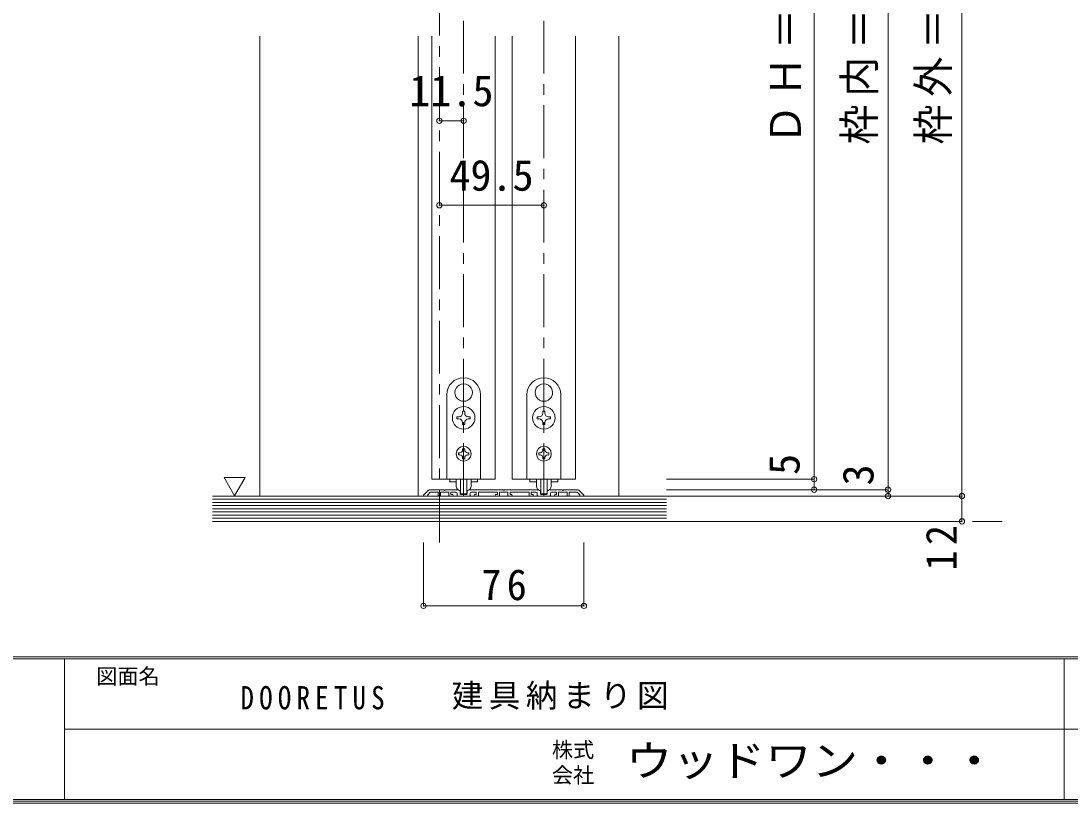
# Model space of a CAD drawing. Units: millimetres at full size, sheet at 1:5. Extents: x -973 to 977, y -718 to 696.
# Drawn here: x -19 to 477.8, y -700.8 to -330.6 of the extents above; entities that cross this region are included whole.
import ezdxf
from ezdxf.enums import TextEntityAlignment as Align

# ---------------------------------------------------------------- set-up
doc = ezdxf.new("R2010")
doc.units = ezdxf.units.MM
doc.header["$LTSCALE"] = 5
doc.header["$PDMODE"] = 32
doc.header["$PDSIZE"] = 2.5
doc.linetypes.add('CHAIN1', pattern=[8, 5, -1, 1, -1])
for name, color, linetype, lineweight in [('0-1_通り芯', 4, 'CHAIN1', 9), ('0-3_仕上げ', 2, 'Continuous', 9), ('0-4_枠', 3, 'Continuous', 9), ('0-6_扉', 6, 'Continuous', 9), ('0-7_金物', 7, 'Continuous', 9), ('0-A_文字', 7, 'Continuous', 9), ('0-B_寸法', 7, 'Continuous', 9), ('F-1_枠', 6, 'Continuous', 9)]:
    doc.layers.add(name, color=color, linetype=linetype, lineweight=lineweight)
doc.layers.add('F-0_補助線', color=7, linetype='Continuous')
doc.layers.add('F-A_文字', color=7, linetype='Continuous')
doc.styles.add('ＭＳ ゴシック', font='')
doc.styles.get('ＭＳ ゴシック').set_extended_font_data('MS Gothic')

msp = doc.modelspace()

# ---------------------------------------------------------------- linework, layer by layer
at = {"layer": '0-1_通り芯'}
for p, q in [((179.153, -577.5), (179.153, -2.5)), ((190.653, -555.5), (190.653, -78.151)), ((228.653, -555.5), (228.653, -78.151)), ((71.653, -567.5), (445.653, -567.5))]:
    msp.add_line(p, q, dxfattribs=at)
at = {"layer": '0-3_仕上げ'}
for p, q in [((286.653, -555.5), (71.653, -555.5)), ((286.653, -567.5), (71.653, -567.5))]:
    msp.add_line(p, q, dxfattribs=at)
at = {"layer": '0-3_仕上げ', "color": 7}
for p, q in [((286.653, -557), (71.653, -557)), ((286.653, -558.5), (71.653, -558.5)), ((286.653, -560), (71.653, -560)), ((286.653, -561.5), (71.653, -561.5)), ((286.653, -563), (71.653, -563)), ((286.653, -564.5), (71.653, -564.5)), ((286.653, -566), (71.653, -566))]:
    msp.add_line(p, q, dxfattribs=at)
at = {"layer": '0-4_枠', "color": 4}
for p, q in [((94.153, -337.826), (94.153, -555.5)), ((169.153, -337.826), (169.153, -555.5)), ((264.153, -555.5), (264.153, -337.826))]:
    msp.add_line(p, q, dxfattribs=at)
at = {"layer": '0-6_扉'}
for p, q in [((175.653, -337.826), (175.653, -547.5)), ((205.653, -337.826), (205.653, -547.5)), ((213.653, -337.826), (213.653, -547.5)), ((243.653, -337.826), (243.653, -547.5)), ((205.653, -547.5), (175.653, -547.5)), ((213.653, -547.5), (243.653, -547.5))]:
    msp.add_line(p, q, dxfattribs=at)
at = {"layer": '0-7_金物'}
for p, q in [((190.554, -502.351), (190.653, -502.45)), ((190.752, -502.351), (190.653, -502.45)), ((228.554, -502.351), (228.653, -502.45)), ((228.752, -502.351), (228.653, -502.45)), ((182.653, -547.5), (182.653, -507.5)), ((187.011, -508.489), (187.146, -508.525)), ((187.109, -508.66), (187.146, -508.525)), ((194.295, -508.489), (194.16, -508.525)), ((194.197, -508.66), (194.16, -508.525)), ((198.653, -507.5), (198.653, -547.5)), ((220.653, -547.5), (220.653, -507.5)), ((225.011, -508.489), (225.146, -508.525)), ((225.109, -508.66), (225.146, -508.525)), ((232.295, -508.489), (232.16, -508.525)), ((232.197, -508.66), (232.16, -508.525)), ((236.653, -507.5), (236.653, -547.5)), ((190.153, -515.35), (190.153, -516.3)), ((191.153, -515.35), (190.153, -515.35)), ((191.153, -516.3), (191.153, -515.35)), ((228.153, -515.35), (228.153, -516.3)), ((229.153, -515.35), (228.153, -515.35)), ((229.153, -516.3), (229.153, -515.35)), ((188.453, -518), (187.503, -518)), ((187.503, -518), (187.503, -519)), ((187.503, -519), (188.453, -519)), ((191.153, -521.65), (191.153, -520.7)), ((193.803, -518), (192.853, -518)), ((192.853, -519), (193.803, -519)), ((193.803, -519), (193.803, -518)), ((226.453, -518), (225.503, -518)), ((225.503, -518), (225.503, -519)), ((225.503, -519), (226.453, -519)), ((229.153, -521.65), (229.153, -520.7)), ((231.803, -518), (230.853, -518)), ((230.853, -519), (231.803, -519)), ((231.803, -519), (231.803, -518)), ((188.853, -535), (188.253, -535)), ((188.253, -535), (188.253, -536)), ((188.253, -536), (188.853, -536)), ((190.153, -533.1), (191.153, -533.1)), ((190.153, -533.1), (190.153, -533.7)), ((191.153, -533.1), (191.153, -533.7)), ((192.453, -535), (193.053, -535)), ((226.853, -535), (226.253, -535)), ((226.253, -535), (226.253, -536)), ((226.253, -536), (226.853, -536)), ((228.153, -533.1), (229.153, -533.1)), ((228.153, -533.1), (228.153, -533.7)), ((229.153, -533.1), (229.153, -533.7)), ((230.453, -535), (231.053, -535)), ((190.153, -537.3), (190.153, -537.9)), ((191.153, -537.9), (190.153, -537.9)), ((191.153, -537.3), (191.153, -537.9)), ((228.153, -537.3), (228.153, -537.9)), ((229.153, -537.9), (228.153, -537.9)), ((229.153, -537.3), (229.153, -537.9)), ((198.653, -547.5), (182.653, -547.5)), ((184.053, -547.5), (184.053, -548.7)), ((184.053, -548.7), (187.185, -548.7)), ((187.153, -550.921), (187.153, -547.5)), ((189.153, -547.5), (189.153, -554.121)), ((192.153, -547.5), (192.153, -554.112)), ((194.121, -548.7), (197.253, -548.7)), ((194.153, -550.921), (194.153, -547.5)), ((197.253, -547.5), (197.253, -548.7)), ((236.653, -547.5), (220.653, -547.5)), ((222.053, -547.5), (222.053, -548.7)), ((222.053, -548.7), (225.185, -548.7)), ((225.153, -550.921), (225.153, -547.5)), ((227.153, -547.5), (227.153, -554.121)), ((230.153, -547.5), (230.153, -554.112)), ((232.121, -548.7), (235.253, -548.7)), ((232.153, -550.921), (232.153, -547.5)), ((235.253, -547.5), (235.253, -548.7)), ((191.853, -554.421), (189.453, -554.421)), ((229.853, -554.421), (227.453, -554.421))]:
    msp.add_line(p, q, dxfattribs=at)
at = {"layer": '0-7_金物', "color": 3}
for p, q in [((174.077, -552.793), (171.712, -555.159)), ((173.453, -555.5), (171.853, -555.5)), ((174.784, -552.5), (181.353, -552.5)), ((178.653, -555.2), (178.653, -553.7)), ((178.953, -555.5), (179.353, -555.5)), ((179.653, -555.2), (179.653, -553.7)), ((183.653, -553.7), (179.653, -553.7)), ((181.353, -552.5), (181.653, -552.8)), ((181.653, -552.8), (181.953, -552.5)), ((187.424, -552.5), (181.953, -552.5)), ((183.653, -555.2), (183.653, -553.7)), ((185.253, -555.5), (183.953, -555.5)), ((184.653, -553.7), (184.653, -554.7)), ((187.053, -553.7), (184.653, -553.7)), ((185.253, -554.7), (184.653, -554.7)), ((187.553, -554.2), (187.553, -555.2)), ((187.578, -552.524), (188.707, -552.888)), ((193.453, -555.5), (187.853, -555.5)), ((189.053, -553.364), (189.053, -554.4)), ((189.353, -554.7), (191.953, -554.7)), ((192.253, -553.364), (192.253, -554.4)), ((193.728, -552.524), (192.6, -552.888)), ((193.753, -554.2), (193.753, -555.2)), ((193.882, -552.5), (209.353, -552.5)), ((196.053, -554.7), (196.653, -554.7)), ((196.053, -555.5), (197.353, -555.5)), ((206.053, -554.7), (206.653, -554.7)), ((206.053, -555.5), (207.353, -555.5)), ((211.653, -555.2), (211.653, -553.7)), ((213.253, -555.5), (211.953, -555.5)), ((212.653, -553.7), (212.653, -554.7)), ((221.653, -553.7), (212.653, -553.7)), ((213.253, -554.7), (212.653, -554.7)), ((221.653, -555.2), (221.653, -553.7)), ((223.253, -555.5), (221.953, -555.5)), ((222.653, -553.7), (222.653, -554.7)), ((225.053, -553.7), (222.653, -553.7)), ((223.253, -554.7), (222.653, -554.7)), ((225.553, -554.2), (225.553, -555.2)), ((225.578, -552.524), (226.707, -552.888)), ((231.453, -555.5), (225.853, -555.5)), ((227.053, -553.364), (227.053, -554.4)), ((227.353, -554.7), (229.953, -554.7)), ((230.253, -553.364), (230.253, -554.4)), ((231.728, -552.524), (230.6, -552.888)), ((231.753, -554.2), (231.753, -555.2)), ((231.882, -552.5), (237.353, -552.5)), ((234.053, -554.7), (234.653, -554.7)), ((234.053, -555.5), (235.353, -555.5)), ((239.653, -555.2), (239.653, -553.7)), ((240.353, -555.5), (239.953, -555.5)), ((245.653, -554.914), (244.439, -553.7)), ((245.229, -552.793), (247.594, -555.159)), ((245.653, -555.3), (245.653, -554.914)), ((245.853, -555.5), (247.453, -555.5))]:
    msp.add_line(p, q, dxfattribs=at)
at = {"layer": '0-7_金物'}
for points in [[(190.153, -520.7), (190.153, -521.65), (191.153, -521.65)], [(228.153, -520.7), (228.153, -521.65), (229.153, -521.65)], [(193.053, -535), (193.053, -536), (192.453, -536)], [(231.053, -535), (231.053, -536), (230.453, -536)]]:
    msp.add_lwpolyline(points, dxfattribs=at)
at = {"layer": '0-7_金物', "color": 3}
for points in [[(173.653, -555.3), (173.653, -554.914), (174.867, -553.7), (178.653, -553.7)], [(194.253, -553.7), (196.653, -553.7), (196.653, -554.7)], [(197.653, -555.2), (197.653, -553.7), (206.653, -553.7), (206.653, -554.7)], [(207.653, -555.2), (207.653, -553.7), (211.653, -553.7)], [(225.424, -552.5), (209.953, -552.5), (209.653, -552.8), (209.353, -552.5)], [(232.253, -553.7), (234.653, -553.7), (234.653, -554.7)], [(235.653, -555.2), (235.653, -553.7), (239.653, -553.7)], [(244.522, -552.5), (237.953, -552.5), (237.653, -552.8), (237.353, -552.5)], [(240.653, -555.2), (240.653, -553.7), (244.439, -553.7)]]:
    msp.add_lwpolyline(points, dxfattribs=at)
at = {"layer": '0-7_金物'}
for centre, radius in [((190.653, -518.5), 5.35), ((228.653, -518.5), 5.35), ((190.653, -535.5), 3.5), ((228.653, -535.5), 3.5)]:
    msp.add_circle(centre, radius, dxfattribs=at)
for centre, radius, start, end in [((190.653, -507.5), 8, 0, 180), ((228.653, -507.5), 8, 0, 180), ((190.653, -506.5), 4.15, 91.3645, 208.6355), ((190.653, -506.5), 4.15, 331.3645, 88.6355), ((228.653, -506.5), 4.15, 91.3645, 208.6355), ((228.653, -506.5), 4.15, 331.3645, 88.6355), ((190.653, -506.5), 4.15, 211.3645, 328.6355), ((228.653, -506.5), 4.15, 211.3645, 328.6355), ((188.453, -516.3), 1.7, 270, 0), ((192.853, -516.3), 1.7, 180, 270), ((226.453, -516.3), 1.7, 270, 0), ((230.853, -516.3), 1.7, 180, 270), ((188.453, -520.7), 1.7, 0, 90), ((192.853, -520.7), 1.7, 90, 180), ((226.453, -520.7), 1.7, 0, 90), ((230.853, -520.7), 1.7, 90, 180), ((188.853, -533.7), 1.3, 270, 0), ((188.853, -537.3), 1.3, 0, 90), ((192.453, -533.7), 1.3, 180, 270), ((192.453, -537.3), 1.3, 90, 180), ((226.853, -533.7), 1.3, 270, 0), ((226.853, -537.3), 1.3, 0, 90), ((230.453, -533.7), 1.3, 180, 270), ((230.453, -537.3), 1.3, 90, 180), ((189.153, -550.921), 2, 180, 264.78409), ((192.153, -550.921), 2, 275.21591, 0), ((227.153, -550.921), 2, 180, 264.78409), ((230.153, -550.921), 2, 275.21591, 0), ((188.953, -553.112), 0.2, 0, 84.78409), ((189.453, -554.121), 0.3, 180, 270), ((191.853, -554.121), 0.3, 270, 0), ((192.353, -553.112), 0.2, 95.21591, 180), ((226.953, -553.112), 0.2, 0, 84.78409), ((227.453, -554.121), 0.3, 180, 270), ((229.853, -554.121), 0.3, 270, 0), ((230.353, -553.112), 0.2, 95.21591, 180)]:
    msp.add_arc(centre, radius, start, end, dxfattribs=at)
at = {"layer": '0-7_金物', "color": 3}
for centre, radius, start, end in [((171.853, -555.3), 0.2, 135, 270), ((173.453, -555.3), 0.2, 270, 0), ((174.784, -553.5), 1, 90, 135), ((178.953, -555.2), 0.3, 180, 270), ((179.353, -555.2), 0.3, 270, 0), ((183.953, -555.2), 0.3, 180, 270), ((185.253, -555.1), 0.4, 0, 90), ((185.253, -555.1), 0.4, 270, 0), ((187.053, -554.2), 0.5, 0, 90), ((187.424, -553), 0.5, 72.1213, 90), ((187.853, -555.2), 0.3, 180, 270), ((188.553, -553.364), 0.5, 0, 72.1213), ((189.353, -554.4), 0.3, 180, 270), ((191.953, -554.4), 0.3, 270, 0), ((192.753, -553.364), 0.5, 107.8787, 180), ((193.453, -555.2), 0.3, 270, 0), ((193.882, -553), 0.5, 90, 107.8787), ((194.253, -554.2), 0.5, 90, 180), ((196.053, -555.1), 0.4, 90, 180), ((196.053, -555.1), 0.4, 180, 270), ((197.353, -555.2), 0.3, 270, 0), ((206.053, -555.1), 0.4, 90, 180), ((206.053, -555.1), 0.4, 180, 270), ((207.353, -555.2), 0.3, 270, 0), ((211.953, -555.2), 0.3, 180, 270), ((213.253, -555.1), 0.4, 0, 90), ((213.253, -555.1), 0.4, 270, 0), ((221.953, -555.2), 0.3, 180, 270), ((223.253, -555.1), 0.4, 0, 90), ((223.253, -555.1), 0.4, 270, 0), ((225.053, -554.2), 0.5, 0, 90), ((225.424, -553), 0.5, 72.1213, 90), ((225.853, -555.2), 0.3, 180, 270), ((226.553, -553.364), 0.5, 0, 72.1213), ((227.353, -554.4), 0.3, 180, 270), ((229.953, -554.4), 0.3, 270, 0), ((230.753, -553.364), 0.5, 107.8787, 180), ((231.453, -555.2), 0.3, 270, 0), ((231.882, -553), 0.5, 90, 107.8787), ((232.253, -554.2), 0.5, 90, 180), ((234.053, -555.1), 0.4, 90, 180), ((234.053, -555.1), 0.4, 180, 270), ((235.353, -555.2), 0.3, 270, 0), ((239.953, -555.2), 0.3, 180, 270), ((240.353, -555.2), 0.3, 270, 0), ((244.522, -553.5), 1, 45, 90), ((245.853, -555.3), 0.2, 180, 270), ((247.453, -555.3), 0.2, 270, 45)]:
    msp.add_arc(centre, radius, start, end, dxfattribs=at)
at = {"layer": '0-A_文字'}
msp.add_line((77.218, -546.686), (82.218, -555.347), dxfattribs=at)
msp.add_lwpolyline([(77.218, -546.686), (87.218, -546.686), (82.218, -555.347)], dxfattribs=at)
at = {"layer": '0-B_寸法', "color": 4}
for p, q in [((426.653, -555.5), (426.653, -64.151)), ((391.653, -552.5), (391.653, -94.151)), ((356.653, -108.151), (356.653, -547.5)), ((179.153, -377.826), (190.653, -377.826)), ((179.153, -417.826), (228.653, -417.826)), ((356.653, -547.5), (286.653, -547.5)), ((356.653, -547.5), (356.653, -552.5)), ((391.653, -552.5), (286.653, -552.5)), ((426.653, -555.5), (286.653, -555.5)), ((391.653, -555.5), (391.653, -552.5)), ((426.653, -567.5), (426.653, -555.5)), ((426.653, -567.5), (286.653, -567.5)), ((171.653, -607.5), (171.653, -577.5)), ((247.653, -607.5), (247.653, -577.5)), ((247.653, -607.5), (171.653, -607.5))]:
    msp.add_line(p, q, dxfattribs=at)
at = {"layer": '0-B_寸法'}
for p in [(179.153, -377.826), (190.653, -377.826), (179.153, -417.826), (228.653, -417.826), (356.653, -547.5), (356.653, -552.5), (391.653, -552.5), (391.653, -555.5), (426.653, -555.5), (426.653, -567.5), (171.653, -607.5), (247.653, -607.5)]:
    msp.add_point(p, dxfattribs=at)
at = {"layer": 'F-1_枠'}
for p, q in [((976.653, -631.667), (-973.347, -631.667)), ((976.653, -632.5), (-973.347, -632.5)), ((1.653, -632.5), (1.653, -699.167)), ((474.986, -632.5), (474.986, -699.167)), ((1.653, -665.833), (974.986, -665.834)), ((976.653, -699.167), (-973.347, -699.167)), ((976.653, -700), (-973.347, -700)), ((976.653, -700.833), (-973.347, -700.833))]:
    msp.add_line(p, q, dxfattribs=at)

# ---------------------------------------------------------------- texts
at = {"layer": '0-B_寸法', "style": 'ＭＳ ゴシック'}
for s, p in [('11.5', (164.903, -375.326)), ('49.5', (183.903, -415.326))]:
    msp.add_text(s, height=14.66, dxfattribs=at).set_placement(p, align=Align.BOTTOM_LEFT)
for s, p in [('5', (354.153, -545.5)), ('3', (389.153, -550.5))]:
    msp.add_text(s, height=14.66, rotation=90, dxfattribs=at).set_placement(p, align=Align.BOTTOM_LEFT)
at = {"layer": '0-B_寸法', "char_height": 14.66, "attachment_point": 7, "rotation": 90, "style": 'ＭＳ ゴシック'}
for s, insert in [('\\T1.19;\\W0.95;ＤＨ＝1,983', (354.153, -389.076)), ('\\T1.19;\\W0.95;枠内＝2,002', (389.153, -389.076)), ('\\T1.19;\\W0.95;枠外＝2,035', (424.153, -389.076)), ('\\T1.27;\\W0.95;12', (424.153, -590.75))]:
    msp.add_mtext(s, dxfattribs=dict(at, insert=insert))
at = {"layer": '0-B_寸法', "insert": (199.028, -605), "char_height": 14.66, "attachment_point": 7, "style": 'ＭＳ ゴシック'}
msp.add_mtext('\\T1.27;\\W0.95;76', dxfattribs=at)
at = {"layer": 'F-0_補助線', "char_height": 11, "attachment_point": 7, "style": 'ＭＳ ゴシック'}
for s, insert in [('\\T1.39;\\W0.85;DOORETUS', (84.986, -656.667)), ('\\T1.17;建具納まり図', (184.986, -656.667))]:
    msp.add_mtext(s, dxfattribs=dict(at, insert=insert))
at = {"layer": 'F-A_文字', "style": 'ＭＳ ゴシック'}
for s, p in [('図面名', (16.653, -646.667)), ('株式', (232.486, -681.5)), ('会社', (232.486, -693.5))]:
    msp.add_text(s, height=7.331, dxfattribs=at).set_placement(p, align=Align.BOTTOM_LEFT)
at = {"layer": 'F-A_文字', "style": 'ＭＳ ゴシック', "width": 1.1}
msp.add_text('ウッドワン・・・', height=14.66, dxfattribs=at).set_placement((267.486, -692.5), align=Align.BOTTOM_LEFT)

doc.saveas('drawing.dxf')
